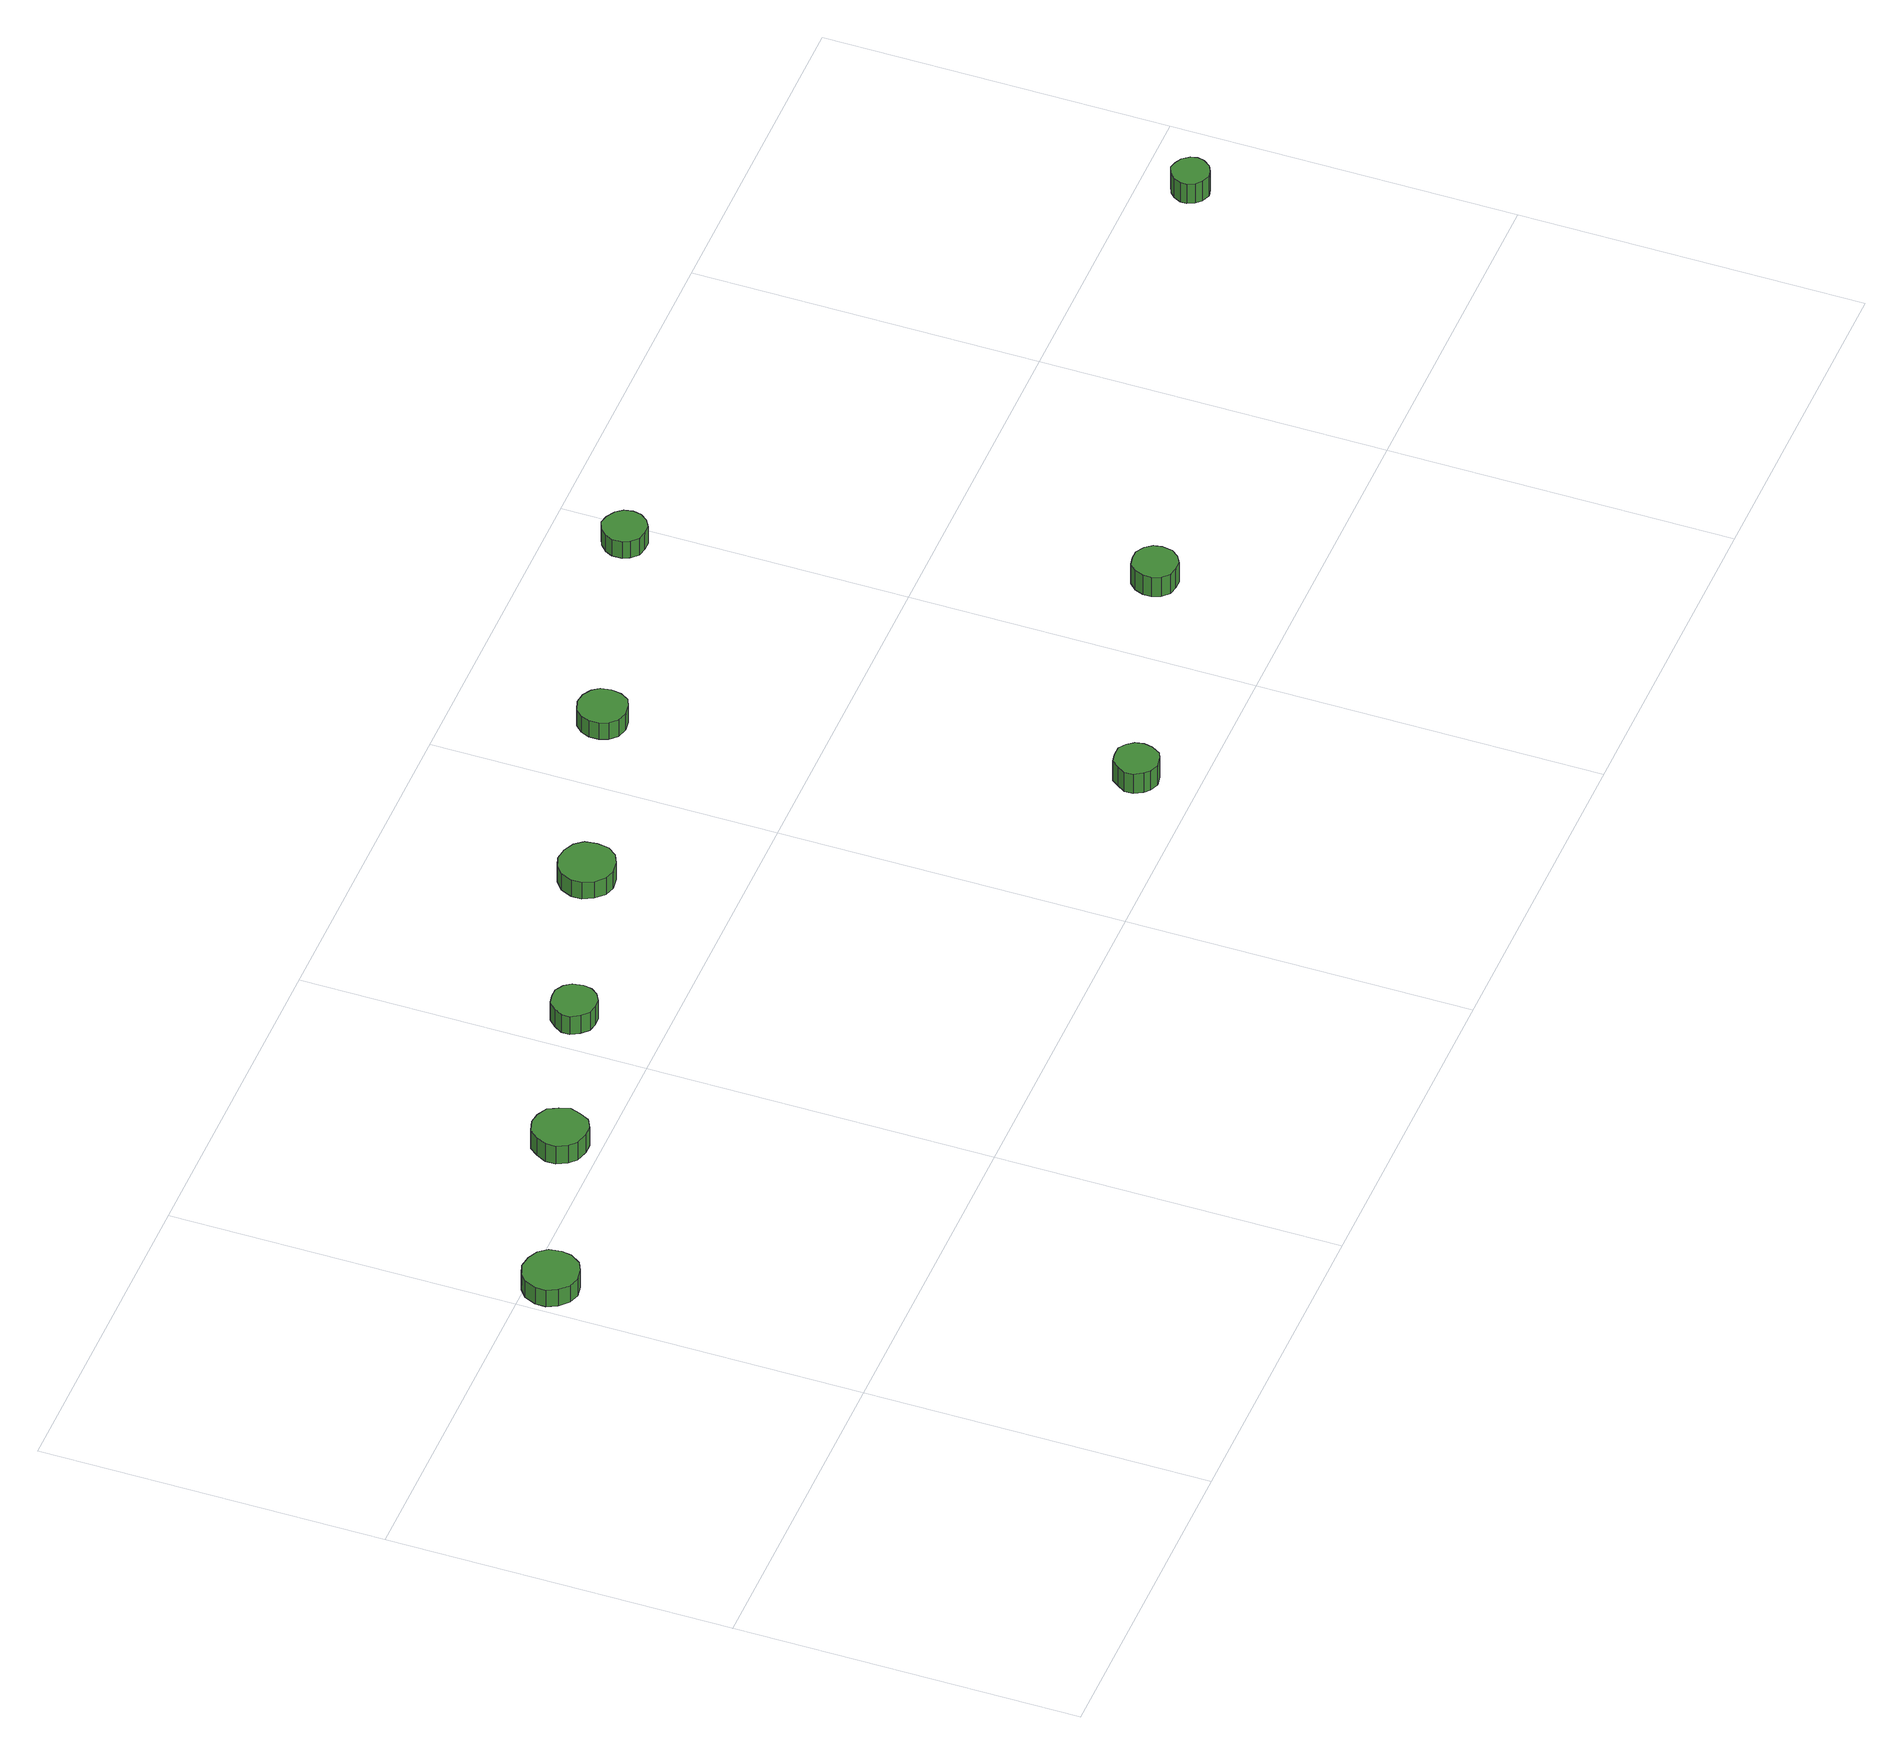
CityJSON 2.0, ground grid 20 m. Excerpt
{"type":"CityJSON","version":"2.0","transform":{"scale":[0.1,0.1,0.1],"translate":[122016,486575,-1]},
"CityObjects":{
"tree1":{"type":"SolitaryVegetationObject","attributes":{"function":"something"},"geometry":[{"type":"MultiSurface","lod":"1","boundaries":[[[0,1,2,3,4,5,6,7,8,9,10,11,12,13,14]],[[15,16,17,18,19,20,21,22,23,24,25,26,27,28,29]],[[0,29,28,1]],[[1,28,27,2]],[[2,27,26,3]],[[3,26,25,4]],[[4,25,24,5]],[[5,24,23,6]],[[6,23,22,7]],[[7,22,21,8]],[[8,21,20,9]],[[9,20,19,10]],[[10,19,18,11]],[[11,18,17,12]],[[12,17,16,13]],[[13,16,15,14]],[[14,15,29,0]]]}]},
"tree2":{"type":"SolitaryVegetationObject","attributes":{"function":"something"},"geometry":[{"type":"MultiSurface","lod":"1","boundaries":[[[30,31,32,33,34,35,36,37,38,39,40,41,42,43,44]],[[45,46,47,48,49,50,51,52,53,54,55,56,57,58,59]],[[30,59,58,31]],[[31,58,57,32]],[[32,57,56,33]],[[33,56,55,34]],[[34,55,54,35]],[[35,54,53,36]],[[36,53,52,37]],[[37,52,51,38]],[[38,51,50,39]],[[39,50,49,40]],[[40,49,48,41]],[[41,48,47,42]],[[42,47,46,43]],[[43,46,45,44]],[[44,45,59,30]]]}]},
"tree3":{"type":"SolitaryVegetationObject","attributes":{"function":"something"},"geometry":[{"type":"MultiSurface","lod":"1","boundaries":[[[60,61,62,63,64,65,66,67,68,69,70,71,72,73,74]],[[75,76,77,78,79,80,81,82,83,84,85,86,87,88,89]],[[60,89,88,61]],[[61,88,87,62]],[[62,87,86,63]],[[63,86,85,64]],[[64,85,84,65]],[[65,84,83,66]],[[66,83,82,67]],[[67,82,81,68]],[[68,81,80,69]],[[69,80,79,70]],[[70,79,78,71]],[[71,78,77,72]],[[72,77,76,73]],[[73,76,75,74]],[[74,75,89,60]]]}]},
"tree4":{"type":"SolitaryVegetationObject","attributes":{"function":"something"}},
"tree5":{"type":"SolitaryVegetationObject","attributes":{"function":"something"},"geometry":[{"type":"MultiSurface","lod":"1","boundaries":[[[90,91,92,93,94,95,96,97,98,99,100,101,102,103,104]],[[105,106,107,108,109,110,111,112,113,114,115,116,117,118,119]],[[90,119,118,91]],[[91,118,117,92]],[[92,117,116,93]],[[93,116,115,94]],[[94,115,114,95]],[[95,114,113,96]],[[96,113,112,97]],[[97,112,111,98]],[[98,111,110,99]],[[99,110,109,100]],[[100,109,108,101]],[[101,108,107,102]],[[102,107,106,103]],[[103,106,105,104]],[[104,105,119,90]]]}]},
"tree6":{"type":"SolitaryVegetationObject","attributes":{"function":"something"},"geometry":[{"type":"MultiSurface","lod":"1","boundaries":[[[120,121,122,123,124,125,126,127,128,129,130,131,132,133,134]],[[135,136,137,138,139,140,141,142,143,144,145,146,147,148,149]],[[120,149,148,121]],[[121,148,147,122]],[[122,147,146,123]],[[123,146,145,124]],[[124,145,144,125]],[[125,144,143,126]],[[126,143,142,127]],[[127,142,141,128]],[[128,141,140,129]],[[129,140,139,130]],[[130,139,138,131]],[[131,138,137,132]],[[132,137,136,133]],[[133,136,135,134]],[[134,135,149,120]]]}]},
"tree7":{"type":"SolitaryVegetationObject","attributes":{"function":"something"},"geometry":[{"type":"MultiSurface","lod":"1","boundaries":[[[150,151,152,153,154,155,156,157,158,159,160,161,162,163,164]],[[165,166,167,168,169,170,171,172,173,174,175,176,177,178,179]],[[150,179,178,151]],[[151,178,177,152]],[[152,177,176,153]],[[153,176,175,154]],[[154,175,174,155]],[[155,174,173,156]],[[156,173,172,157]],[[157,172,171,158]],[[158,171,170,159]],[[159,170,169,160]],[[160,169,168,161]],[[161,168,167,162]],[[162,167,166,163]],[[163,166,165,164]],[[164,165,179,150]]]}]},
"tree8":{"type":"SolitaryVegetationObject","attributes":{"function":"something"}},
"tree9":{"type":"SolitaryVegetationObject","attributes":{"function":"something"},"geometry":[{"type":"MultiSurface","lod":"1","boundaries":[[[180,181,182,183,184,185,186,187,188,189,190,191,192,193,194]],[[195,196,197,198,199,200,201,202,203,204,205,206,207,208,209]],[[180,209,208,181]],[[181,208,207,182]],[[182,207,206,183]],[[183,206,205,184]],[[184,205,204,185]],[[185,204,203,186]],[[186,203,202,187]],[[187,202,201,188]],[[188,201,200,189]],[[189,200,199,190]],[[190,199,198,191]],[[191,198,197,192]],[[192,197,196,193]],[[193,196,195,194]],[[194,195,209,180]]]}]},
"tree10":{"type":"SolitaryVegetationObject","attributes":{"function":"something"},"geometry":[{"type":"MultiSurface","lod":"1","boundaries":[[[210,211,212,213,214,215,216,217,218,219,220,221,222,223,224]],[[225,226,227,228,229,230,231,232,233,234,235,236,237,238,239]],[[210,239,238,211]],[[211,238,237,212]],[[212,237,236,213]],[[213,236,235,214]],[[214,235,234,215]],[[215,234,233,216]],[[216,233,232,217]],[[217,232,231,218]],[[218,231,230,219]],[[219,230,229,220]],[[220,229,228,221]],[[221,228,227,222]],[[222,227,226,223]],[[223,226,225,224]],[[224,225,239,210]]]}]},
"tree11":{"type":"SolitaryVegetationObject","attributes":{"function":"something"}},
"tree12":{"type":"SolitaryVegetationObject","attributes":{"function":"something"}},
"tree13":{"type":"SolitaryVegetationObject","attributes":{"function":"something"},"geometry":[{"type":"MultiSurface","lod":"1","boundaries":[[[240,241,242,243,244,245,246,247,248,249,250,251,252,253,254]],[[255,256,257,258,259,260,261,262,263,264,265,266,267,268,269]],[[240,269,268,241]],[[241,268,267,242]],[[242,267,266,243]],[[243,266,265,244]],[[244,265,264,245]],[[245,264,263,246]],[[246,263,262,247]],[[247,262,261,248]],[[248,261,260,249]],[[249,260,259,250]],[[250,259,258,251]],[[251,258,257,252]],[[252,257,256,253]],[[253,256,255,254]],[[254,255,269,240]]]}]}
},
"vertices":[
[35,187,17],[34,194,17],[30,199,17],[24,202,17],[17,203,17],[11,201,17],[6,197,17],[3,190,17],[3,184,17],[6,178,17],[11,173,17],[17,171,17],[24,172,17],[30,175,17],[34,181,17],[34,181,5],[30,175,5],[24,172,5],[17,171,5],[11,173,5],[6,178,5],[3,184,5],[3,190,5],[6,197,5],[11,201,5],[17,203,5],[24,202,5],[30,199,5],[34,194,5],[35,187,5],
[142,222,18],[140,228,18],[137,234,18],[131,237,18],[125,238,18],[118,236,18],[114,231,18],[111,225,18],[111,219,18],[114,213,18],[118,209,18],[125,207,18],[131,207,18],[137,210,18],[140,216,18],[140,216,5],[137,210,5],[131,207,5],[125,207,5],[118,209,5],[114,213,5],[111,219,5],[111,225,5],[114,231,5],[118,236,5],[125,238,5],[131,237,5],[137,234,5],[140,228,5],[142,222,5],
[236,250,18],[235,256,18],[232,260,18],[227,263,18],[222,263,18],[217,262,18],[213,258,18],[210,253,18],[210,248,18],[213,243,18],[217,239,18],[222,238,18],[227,238,18],[232,241,18],[235,245,18],[235,245,5],[232,241,5],[227,238,5],[222,238,5],[217,239,5],[213,243,5],[210,248,5],[210,253,5],[213,258,5],[217,262,5],[222,263,5],[227,263,5],[232,260,5],[235,256,5],[236,250,5],
[345,283,17],[344,290,17],[340,295,17],[334,298,17],[327,299,17],[321,297,17],[316,293,17],[313,286,17],[313,280,17],[316,274,17],[321,269,17],[327,267,17],[334,268,17],[340,271,17],[344,276,17],[344,276,5],[340,271,5],[334,268,5],[327,267,5],[321,269,5],[316,274,5],[313,280,5],[313,286,5],[316,293,5],[321,297,5],[327,299,5],[334,298,5],[340,295,5],[344,290,5],[345,283,5],
[522,35,18],[521,40,18],[518,44,18],[514,47,18],[508,47,18],[503,46,18],[500,42,18],[497,37,18],[497,32,18],[500,27,18],[503,24,18],[508,22,18],[514,23,18],[518,25,18],[521,30,18],[521,30,4],[518,25,4],[514,23,4],[508,22,4],[503,24,4],[500,27,4],[497,32,4],[497,37,4],[500,42,4],[503,46,4],[508,47,4],[514,47,4],[518,44,4],[521,40,4],[522,35,4],
[462,319,17],[461,325,17],[458,329,17],[453,332,17],[447,333,17],[441,331,17],[437,327,17],[435,322,17],[435,316,17],[437,311,17],[441,307,17],[447,305,17],[453,306,17],[458,308,17],[461,313,17],[461,313,5],[458,308,5],[453,306,5],[447,305,5],[441,307,5],[437,311,5],[435,316,5],[435,322,5],[437,327,5],[441,331,5],[447,333,5],[453,332,5],[458,329,5],[461,325,5],[462,319,5],
[672,81,18],[671,86,18],[668,90,18],[663,93,18],[658,93,18],[653,92,18],[649,88,18],[647,83,18],[647,78,18],[649,73,18],[653,69,18],[658,68,18],[663,68,18],[668,71,18],[671,75,18],[671,75,4],[668,71,4],[663,68,4],[658,68,4],[653,69,4],[649,73,4],[647,78,4],[647,83,4],[649,88,4],[653,92,4],[658,93,4],[663,93,4],[668,90,4],[671,86,4],[672,81,4],
[599,358,17],[598,363,17],[595,367,17],[590,370,17],[585,371,17],[580,369,17],[576,365,17],[574,361,17],[574,355,17],[576,351,17],[580,347,17],[585,346,17],[590,346,17],[595,349,17],[598,353,17],[598,353,5],[595,349,5],[590,346,5],[585,346,5],[580,347,5],[576,351,5],[574,355,5],[574,361,5],[576,365,5],[580,369,5],[585,371,5],[590,370,5],[595,367,5],[598,363,5],[599,358,5],
[968,172,18],[967,176,18],[964,180,18],[960,182,18],[956,183,18],[951,181,18],[948,178,18],[946,174,18],[946,170,18],[948,166,18],[951,163,18],[956,161,18],[960,162,18],[964,164,18],[967,168,18],[967,168,4],[964,164,4],[960,162,4],[956,161,4],[951,163,4],[948,166,4],[946,170,4],[946,174,4],[948,178,4],[951,181,4],[956,183,4],[960,182,4],[964,180,4],[967,176,4],[968,172,4]
]}
